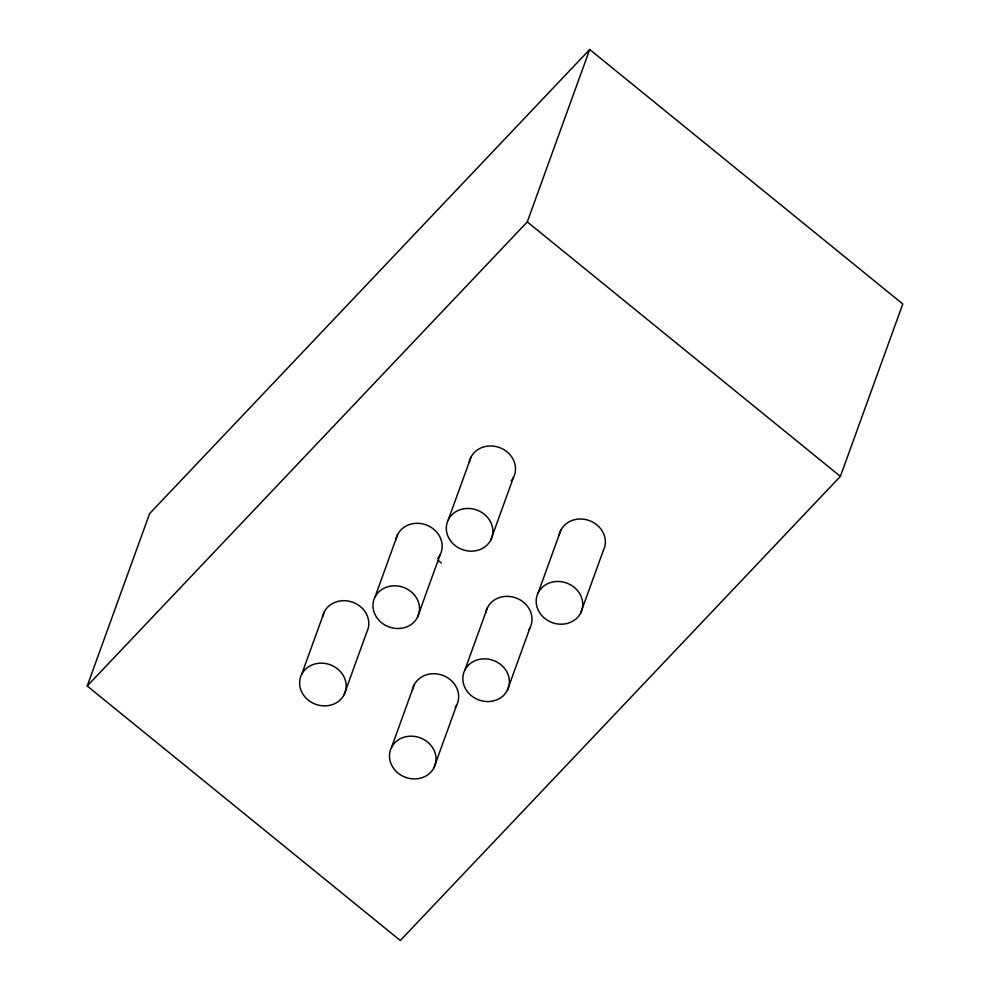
<?xml version="1.0" encoding="UTF-8"?>
<svg xmlns="http://www.w3.org/2000/svg" width="990" height="990" viewBox="0 0 990 990"><rect width="100%" height="100%" fill="white"/><g stroke="black" fill="none" stroke-linecap="round" stroke-linejoin="round"><path stroke-width="1.49" d="M87.207 686.008L149.614 513.612L589.693 49.5L902.793 303.992L840.386 476.388L400.307 940.5L87.207 686.008L527.286 221.896L589.693 49.5M301.665 674.363L324.275 611.882M375.012 597.007L397.621 534.526M344.149 694.658A23.562 21.05 19.9 0 0 320.562 663.152A23.562 21.05 19.9 0 0 304.004 695.71A23.562 21.05 19.9 0 0 344.149 694.658L366.758 632.177A23.562 21.05 19.9 0 0 352.217 602.068A23.562 21.05 19.9 0 0 322.53 617.092M448.359 519.651L470.968 457.182M417.483 617.302A23.562 21.05 19.9 0 0 393.909 585.808A23.562 21.05 19.9 0 0 377.351 618.366A23.562 21.05 19.9 0 0 417.483 617.302L440.104 554.821M391.52 747.401L414.142 684.919M490.83 539.946A23.562 21.05 19.9 0 0 467.255 508.452A23.562 21.05 19.9 0 0 450.697 541.01A23.562 21.05 19.9 0 0 490.83 539.946L513.451 477.477M464.867 670.044L487.488 607.575M434.004 767.696A23.562 21.05 19.9 0 0 410.417 736.189A23.562 21.05 19.9 0 0 393.871 768.747A23.562 21.05 19.9 0 0 434.004 767.696L456.625 705.214M538.214 592.701L560.835 530.219M507.35 690.339A23.562 21.05 19.9 0 0 483.764 658.845A23.562 21.05 19.9 0 0 467.218 691.404A23.562 21.05 19.9 0 0 507.35 690.339L529.972 627.87M580.697 612.983A23.562 21.05 19.9 0 0 557.11 581.489A23.562 21.05 19.9 0 0 540.565 614.048A23.562 21.05 19.9 0 0 580.697 612.983L603.318 550.514A23.562 21.05 19.9 0 0 588.778 520.406A23.562 21.05 19.9 0 0 559.09 535.429M527.286 221.896L840.386 476.388M438.013 560.241L441.33 562.939M395.876 539.748A23.562 21.05 19.9 0 1 427.717 525.554A23.562 21.05 19.9 0 1 437.828 558.298M485.743 612.785A23.562 21.05 19.9 0 1 516.879 598.294A23.562 21.05 19.9 0 1 528.536 630.234M469.223 462.392A23.562 21.05 19.9 0 1 501.064 448.21A23.562 21.05 19.9 0 1 511.174 480.954M412.397 690.141A23.562 21.05 19.9 0 1 443.532 675.65A23.562 21.05 19.9 0 1 455.19 707.578"/></g></svg>
